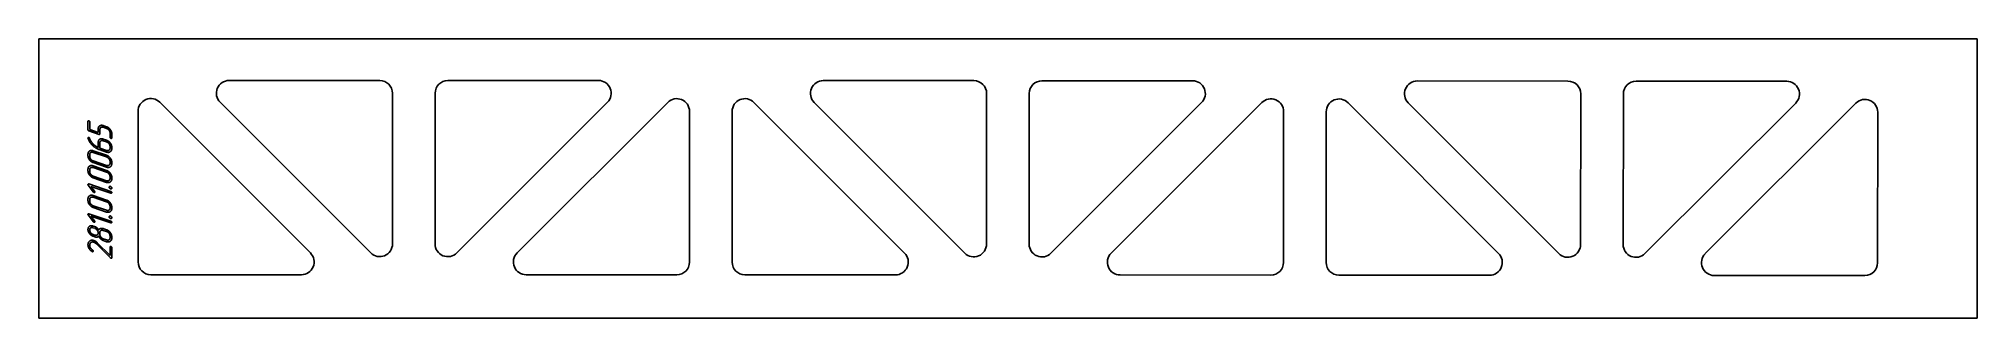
# Model space of a CAD drawing. Header units: millimetres. Extents: x 66 to 2342, y 66 to 394.
import ezdxf

# ---------------------------------------------------------------- set-up
doc = ezdxf.new("R2010")
doc.units = ezdxf.units.MM
doc.linetypes.add('K5LT_BASIC', pattern=[0])
doc.layers.add('Engraving', color=7, linetype='Continuous')

msp = doc.modelspace()

# ---------------------------------------------------------------- linework, layer by layer
at = {"color": 143, "linetype": 'K5LT_BASIC', "lineweight": 25, "true_color": 0x33acca}
for p, q in [((66.2, 66.1), (66.2, 394.2)), ((66.2, 394.2), (2342, 394.2)), ((2342, 66.1), (2342, 394.2)), ((466.5, 345.2), (289.7, 345.2)), ((723.3, 345.2), (546.5, 345.2)), ((1164, 345), (987.2, 345.1)), ((1420.8, 344.8), (1244, 344.9)), ((1861.5, 344.5), (1684.6, 344.7)), ((2118.3, 344.3), (1941.5, 344.4)), ((385.1, 142.8), (208.4, 319.6)), ((279.1, 319.6), (455.9, 142.8)), ((481.5, 153.4), (481.5, 330.2)), ((531.5, 330.2), (531.5, 153.4)), ((557.1, 142.8), (733.9, 319.6)), ((804.6, 319.5), (627.8, 142.8)), ((1082.6, 142.6), (905.8, 319.5)), ((976.5, 319.5), (1153.3, 142.6)), ((1178.9, 153.2), (1179, 330)), ((1229, 329.9), (1228.9, 153.2)), ((1254.5, 142.5), (1431.4, 319.2)), ((1502.1, 319.2), (1325.2, 142.5)), ((1780, 142.2), (1603.3, 319.1)), ((1674, 319.1), (1850.7, 142.1)), ((1876.3, 152.7), (1876.5, 329.5)), ((1926.5, 329.4), (1926.3, 152.7)), ((1951.9, 142), (2128.9, 318.7)), ((182.8, 309), (182.8, 132.2)), ((830.2, 132.1), (830.2, 308.9)), ((880.2, 308.9), (880.2, 132.1)), ((1527.6, 131.7), (1527.7, 308.6)), ((1577.7, 308.5), (1577.6, 131.7)), ((2199.6, 318.6), (2022.6, 142)), ((2225, 131.1), (2225.2, 308)), ((197.8, 117.2), (374.5, 117.2)), ((638.4, 117.2), (815.2, 117.1)), ((895.2, 117.1), (1072, 117)), ((1335.8, 116.9), (1512.6, 116.7)), ((1592.6, 116.7), (1769.4, 116.6)), ((2033.2, 116.3), (2210, 116.2)), ((66.2, 66.1), (2342, 66.1))]:
    msp.add_line(p, q, dxfattribs=at)
for centre, start, end in [((289.7, 330.2), 89.99, 224.995), ((466.5, 330.2), 359.99, 89.99), ((546.5, 330.2), 89.99, 179.99), ((723.3, 330.2), 314.985, 89.99), ((987.2, 330.1), 89.97, 224.975), ((1164, 330), 359.97, 89.97), ((1244, 329.9), 89.97, 179.97), ((1420.8, 329.8), 314.965, 89.97), ((1684.6, 329.7), 89.9501, 224.955), ((1861.5, 329.5), 359.9501, 89.9501), ((1941.5, 329.4), 89.9501, 179.9501), ((2118.3, 329.3), 314.9451, 89.9501), ((197.8, 309), 44.995, 180), ((815.2, 308.9), 359.98, 134.985), ((895.2, 308.9), 44.975, 179.98), ((1512.7, 308.6), 359.96, 134.965), ((1592.7, 308.5), 44.955, 179.96), ((2210.2, 308), 359.9401, 134.9451), ((374.5, 132.2), 270, 44.995), ((466.5, 153.4), 224.995, 359.99), ((546.5, 153.4), 179.99, 314.985), ((638.4, 132.2), 134.985, 269.98), ((1072, 132), 269.98, 44.975), ((1163.9, 153.2), 224.975, 359.97), ((1243.9, 153.1), 179.97, 314.965), ((1335.8, 131.9), 134.965, 269.96), ((1769.4, 131.6), 269.96, 44.955), ((1861.3, 152.7), 224.955, 359.9501), ((1941.3, 152.6), 179.9501, 314.9451), ((2033.2, 131.3), 134.9451, 269.9401), ((197.8, 132.2), 180, 270), ((815.2, 132.1), 269.98, 359.98), ((895.2, 132.1), 179.98, 269.98), ((1512.6, 131.7), 269.96, 359.96), ((1592.6, 131.7), 179.96, 269.96), ((2210, 131.2), 269.9401, 359.9401)]:
    msp.add_arc(centre, 15, start, end, dxfattribs=at)
at = {"layer": 'Engraving', "color": 143, "linetype": 'K5LT_BASIC', "lineweight": 25, "true_color": 0x33acca}
for p, q in [((124, 297.4), (124, 287.4)), ((126, 287.7), (126, 296.7)), ((124, 277.7), (124.1, 277.2)), ((125, 286.1), (137, 282)), ((126.1, 276.9), (125.9, 277.3)), ((136, 284.3), (126, 287.7)), ((126.3, 276.4), (126.1, 276.9)), ((126.7, 275.4), (126.3, 276.4)), ((136, 288.3), (136, 284.3)), ((138, 282.7), (138, 287.7)), ((145.9, 290.9), (141.9, 292.3)), ((141.9, 290.3), (145.9, 288.9)), ((145.9, 275.1), (141.9, 276.5)), ((145.9, 273.1), (141.9, 274.5)), ((149.9, 283.6), (149.9, 278.6)), ((151.9, 277.9), (151.9, 282.9)), ((124, 258.8), (124, 256.8)), ((126, 258.1), (126, 256.1)), ((145.9, 257.4), (130, 262.8)), ((145.9, 255.4), (130, 260.8)), ((130, 250.8), (145.9, 245.4)), ((136, 272.5), (136, 266.6)), ((137, 264.2), (145.9, 261.2)), ((137.9, 271.9), (137.9, 265.9)), ((137.9, 265.9), (145.9, 263.2)), ((149.9, 265.8), (149.9, 267.8)), ((151.9, 265.1), (151.9, 267.1)), ((124, 241), (124, 239)), ((126, 240.4), (126, 238.4)), ((130, 248.8), (145.9, 243.4)), ((145.9, 239.6), (130, 245)), ((145.9, 237.6), (130, 243)), ((130, 233), (145.9, 227.6)), ((130, 231), (145.9, 225.6)), ((149.9, 248), (149.9, 250)), ((149.9, 230.3), (149.9, 232.2)), ((151.9, 247.4), (151.9, 249.3)), ((151.9, 229.6), (151.9, 231.6)), ((124, 206.2), (124, 204.2)), ((124.3, 222.2), (130.3, 214.2)), ((150.9, 214.9), (125, 223.7)), ((126, 205.5), (126, 203.5)), ((127.4, 220.9), (150.9, 212.9)), ((131.7, 215.1), (127.4, 220.9)), ((145.9, 204.8), (130, 210.2)), ((145.9, 202.8), (130, 208.2)), ((124.3, 187.4), (130.3, 179.4)), ((150.9, 180.1), (125, 188.8)), ((131.7, 180.3), (127.4, 186)), ((127.4, 186), (150.9, 178.1)), ((130, 198.2), (145.9, 192.8)), ((130, 196.2), (145.9, 190.8)), ((149.9, 195.4), (149.9, 197.4)), ((151.9, 194.8), (151.9, 196.7)), ((124, 170.4), (124, 169.8)), ((124, 169.8), (124.1, 169.1)), ((124.1, 169.1), (124.4, 167.9)), ((128.7, 174.7), (127.7, 174.7)), ((129.3, 174.6), (128.7, 174.7)), ((130, 174.3), (129.3, 174.6)), ((129.9, 162.4), (132, 161.7)), ((132, 173.7), (130, 174.3)), ((132, 171.7), (130, 172.4)), ((130, 164.4), (132, 163.7)), ((137.9, 166.7), (137.9, 164.7)), ((145.9, 169.9), (141.9, 171.3)), ((145.9, 167.9), (141.9, 169.3)), ((141.9, 159.3), (145.9, 158)), ((149.9, 160.6), (149.9, 162.6)), ((151.9, 159.9), (151.9, 161.9)), ((128.7, 144.5), (129.1, 144.3)), ((132.3, 154.6), (133, 154.1)), ((133, 154.1), (133.8, 153.4)), ((133.8, 153.4), (150.3, 136.9)), ((149.9, 139.7), (134.9, 154.7)), ((141.9, 157.3), (145.9, 156)), ((149.9, 149.8), (149.9, 139.7)), ((151.9, 137.2), (151.9, 149.1))]:
    msp.add_line(p, q, dxfattribs=at)
for points in [[(124.3, 297.9), (124, 297.7), (124, 297.4)], [(125, 298), (124.7, 298.1), (124.3, 297.9)], [(125.7, 297.5), (125.4, 297.9), (125, 298)], [(126, 296.7), (126, 297.2), (125.7, 297.5)], [(124, 287.4), (124, 286.4), (125, 286.1)], [(124.3, 278.2), (124, 278.1), (124, 277.7)], [(124.1, 277.2), (125.7, 272.5), (129.4, 268.9)], [(125, 278.2), (124.6, 278.4), (124.3, 278.2)], [(125.5, 277.9), (125.3, 278.1), (125, 278.2)], [(125.9, 277.3), (125.7, 277.7), (125.5, 277.9)], [(127.8, 273.5), (127.2, 274.4), (126.7, 275.4)], [(130.5, 270.2), (128.8, 272), (127.8, 273.5)], [(137.7, 291.9), (136, 290.8), (136, 288.3)], [(137.7, 276.2), (136, 275), (136, 272.5)], [(137, 282), (138, 281.7), (138, 282.7)], [(141.9, 292.3), (139.5, 293.1), (137.7, 291.9)], [(141.9, 276.5), (139.4, 277.3), (137.7, 276.2)], [(139.1, 274.3), (137.9, 273.5), (137.9, 271.9)], [(138, 287.7), (138, 289.3), (139.1, 290.1)], [(139.1, 290.1), (140.3, 290.8), (141.9, 290.3)], [(141.9, 274.5), (140.3, 275), (139.1, 274.3)], [(150.1, 287.7), (148.3, 290.1), (145.9, 290.9)], [(145.9, 288.9), (147.6, 288.4), (148.7, 286.8)], [(150.1, 271.9), (148.4, 274.3), (145.9, 275.1)], [(148.7, 271), (147.6, 272.6), (145.9, 273.1)], [(148.7, 286.8), (149.9, 285.3), (149.9, 283.6)], [(149.9, 278.6), (149.9, 278.1), (150.3, 277.7)], [(151.9, 282.9), (151.9, 285.4), (150.1, 287.7)], [(150.3, 277.7), (150.7, 277.4), (150.9, 277.3)], [(150.9, 277.3), (151.3, 277.2), (151.6, 277.3)], [(151.6, 277.3), (151.9, 277.5), (151.9, 277.9)], [(125.8, 262.4), (124, 261.3), (124, 258.8)], [(124, 256.8), (124, 254.3), (125.8, 252)], [(130, 262.8), (127.5, 263.6), (125.8, 262.4)], [(125.8, 252), (127.6, 249.6), (130, 248.8)], [(127.2, 260.6), (126, 259.8), (126, 258.1)], [(126, 256.1), (126, 254.5), (127.2, 252.9)], [(130, 260.8), (128.4, 261.3), (127.2, 260.6)], [(127.2, 252.9), (128.3, 251.4), (130, 250.8)], [(129.4, 268.9), (132.9, 265.6), (137, 264.2)], [(133.2, 268.1), (131.7, 269.1), (130.5, 270.2)], [(136, 266.6), (134.7, 267), (133.2, 268.1)], [(145.9, 263.2), (147.5, 262.6), (148.7, 263.4)], [(145.9, 261.2), (148.4, 260.3), (150.1, 261.6)], [(150.1, 254.2), (148.3, 256.5), (145.9, 257.4)], [(148.7, 253.2), (147.6, 254.8), (145.9, 255.4)], [(149.9, 267.8), (149.9, 269.5), (148.7, 271)], [(148.7, 263.4), (149.9, 264.2), (149.9, 265.8)], [(149.9, 250), (149.9, 251.6), (148.7, 253.2)], [(151.9, 267.1), (151.9, 269.6), (150.1, 271.9)], [(150.1, 261.6), (151.9, 262.8), (151.9, 265.1)], [(151.9, 249.3), (151.9, 251.8), (150.1, 254.2)], [(125.8, 244.7), (124, 243.5), (124, 241)], [(124, 239), (124, 236.5), (125.8, 234.2)], [(130, 245), (127.5, 245.8), (125.8, 244.7)], [(125.8, 234.2), (127.6, 231.9), (130, 231)], [(127.2, 242.8), (126, 242), (126, 240.4)], [(126, 238.4), (126, 236.7), (127.2, 235.2)], [(130, 243), (128.4, 243.6), (127.2, 242.8)], [(127.2, 235.2), (128.3, 233.6), (130, 233)], [(145.9, 245.4), (147.5, 244.9), (148.7, 245.7)], [(145.9, 243.4), (148.4, 242.6), (150.1, 243.8)], [(150.1, 236.4), (148.3, 238.8), (145.9, 239.6)], [(148.7, 235.4), (147.6, 237), (145.9, 237.6)], [(145.9, 227.6), (147.5, 227.1), (148.7, 227.9)], [(148.7, 245.7), (149.9, 246.5), (149.9, 248)], [(149.9, 232.2), (149.9, 233.9), (148.7, 235.4)], [(148.7, 227.9), (149.9, 228.7), (149.9, 230.3)], [(150.1, 243.8), (151.9, 245.1), (151.9, 247.4)], [(151.9, 231.6), (151.9, 234.1), (150.1, 236.4)], [(150.1, 226), (151.9, 227.3), (151.9, 229.6)], [(124.3, 223.6), (124, 223.4), (124, 223)], [(124, 223), (124, 222.6), (124.3, 222.2)], [(125.8, 209.8), (124, 208.7), (124, 206.2)], [(125, 223.7), (124.6, 223.8), (124.3, 223.6)], [(130, 210.2), (127.5, 211), (125.8, 209.8)], [(127.2, 208), (126, 207.2), (126, 205.5)], [(130, 208.2), (128.4, 208.7), (127.2, 208)], [(130.3, 214.2), (130.8, 213.8), (131, 213.7)], [(131, 213.7), (131.4, 213.6), (131.7, 213.8)], [(132, 214.4), (132, 214.7), (131.7, 215.1)], [(131.7, 213.8), (132, 213.9), (132, 214.4)], [(145.9, 225.6), (148.4, 224.8), (150.1, 226)], [(149.4, 220.8), (148.9, 220.5), (148.9, 219.9)], [(148.9, 219.9), (148.9, 219.2), (149.5, 218.6)], [(150.4, 220.9), (149.8, 221.1), (149.4, 220.8)], [(149.5, 218.6), (150, 218.1), (150.4, 217.9)], [(151.4, 220.2), (150.9, 220.7), (150.4, 220.9)], [(150.4, 217.9), (151, 217.7), (151.5, 218)], [(151.6, 214.3), (151.4, 214.7), (150.9, 214.9)], [(150.9, 212.9), (151.4, 212.7), (151.6, 212.9)], [(151.9, 218.9), (151.9, 219.6), (151.4, 220.2)], [(151.5, 218), (151.9, 218.2), (151.9, 218.9)], [(151.9, 213.5), (151.9, 214), (151.6, 214.3)], [(151.6, 212.9), (151.9, 213.4), (151.9, 213.5)], [(124, 204.2), (124, 201.7), (125.8, 199.4)], [(124.3, 188.8), (124, 188.6), (124, 188.2)], [(124, 188.2), (124, 187.8), (124.3, 187.4)], [(125, 188.8), (124.6, 189), (124.3, 188.8)], [(125.8, 199.4), (127.6, 197), (130, 196.2)], [(126, 203.5), (126, 201.9), (127.2, 200.3)], [(127.2, 200.3), (128.3, 198.8), (130, 198.2)], [(150.1, 201.6), (148.3, 203.9), (145.9, 204.8)], [(148.7, 200.6), (147.6, 202.2), (145.9, 202.8)], [(145.9, 192.8), (147.5, 192.3), (148.7, 193.1)], [(145.9, 190.8), (148.4, 190), (150.1, 191.2)], [(149.9, 197.4), (149.9, 199), (148.7, 200.6)], [(148.7, 193.1), (149.9, 193.9), (149.9, 195.4)], [(149.4, 186), (148.9, 185.7), (148.9, 185.1)], [(148.9, 185.1), (148.9, 184.4), (149.5, 183.8)], [(150.4, 186.1), (149.8, 186.3), (149.4, 186)], [(149.5, 183.8), (150, 183.2), (150.4, 183.1)], [(151.9, 196.7), (151.9, 199.2), (150.1, 201.6)], [(150.1, 191.2), (151.9, 192.5), (151.9, 194.8)], [(151.4, 185.4), (150.9, 185.9), (150.4, 186.1)], [(150.4, 183.1), (151, 182.9), (151.5, 183.2)], [(151.9, 184.1), (151.9, 184.8), (151.4, 185.4)], [(151.5, 183.2), (151.9, 183.4), (151.9, 184.1)], [(125.7, 174.1), (124, 172.8), (124, 170.4)], [(124.4, 167.9), (124.9, 166.8), (125.7, 165.6)], [(127.7, 174.7), (126.6, 174.7), (125.7, 174.1)], [(125.7, 165.6), (127.6, 163.2), (129.9, 162.4)], [(127.2, 172.2), (126, 171.4), (126, 169.7)], [(126, 169.7), (126, 168.1), (127.2, 166.5)], [(130, 172.4), (128.3, 172.9), (127.2, 172.2)], [(127.2, 166.5), (128.3, 165), (130, 164.4)], [(130.3, 179.4), (130.8, 178.9), (131, 178.9)], [(131, 178.9), (131.4, 178.7), (131.7, 178.9)], [(132, 179.5), (132, 179.9), (131.7, 180.3)], [(131.7, 178.9), (132, 179.1), (132, 179.5)], [(134.6, 172.2), (133.4, 173.2), (132, 173.7)], [(134.8, 169.5), (133.7, 171.1), (132, 171.7)], [(132, 163.7), (133.6, 163.1), (134.8, 163.9)], [(132, 161.7), (133.4, 161.2), (134.6, 161.4)], [(136.6, 169.9), (135.7, 171.3), (134.6, 172.2)], [(134.6, 161.4), (135.8, 161.6), (136.6, 162.4)], [(136, 166.3), (136, 167.9), (134.8, 169.5)], [(134.8, 163.9), (136, 164.7), (136, 166.3)], [(138.8, 171.4), (137.3, 171), (136.6, 169.9)], [(136.6, 162.4), (137.6, 160.5), (139, 159.2)], [(139.1, 169.1), (137.9, 168.3), (137.9, 166.7)], [(137.9, 164.7), (137.9, 163), (139.1, 161.5)], [(141.9, 171.3), (140.2, 171.8), (138.8, 171.4)], [(141.9, 169.3), (140.3, 169.8), (139.1, 169.1)], [(139.1, 161.5), (140.3, 159.9), (141.9, 159.3)], [(150.1, 166.7), (148.4, 169.1), (145.9, 169.9)], [(148.7, 165.8), (147.6, 167.4), (145.9, 167.9)], [(149.9, 162.6), (149.9, 164.3), (148.7, 165.8)], [(148.7, 158.2), (149.9, 159), (149.9, 160.6)], [(151.9, 161.9), (151.9, 164.4), (150.1, 166.7)], [(150.1, 156.4), (151.9, 157.7), (151.9, 159.9)], [(151.6, 179.5), (151.4, 179.9), (150.9, 180.1)], [(150.9, 178.1), (151.4, 177.9), (151.6, 178.1)], [(151.9, 178.7), (151.9, 179.2), (151.6, 179.5)], [(151.6, 178.1), (151.9, 178.5), (151.9, 178.7)], [(125.9, 156.7), (124, 155.2), (124, 152.3)], [(124, 152.3), (124, 150.2), (125.1, 148.3)], [(125.1, 148.3), (126.3, 146.1), (128.7, 144.5)], [(130.8, 157.4), (128, 158.4), (125.9, 156.7)], [(126, 151.7), (126, 152.7), (126.4, 153.6)], [(126.8, 148.9), (126, 150.3), (126, 151.7)], [(126.4, 153.6), (126.8, 154.4), (127.4, 154.9)], [(129.4, 146.1), (127.6, 147.5), (126.8, 148.9)], [(127.4, 154.9), (128.8, 156.1), (130.8, 155.4)], [(129.1, 144.3), (129.5, 144.1), (129.8, 144.3)], [(129.9, 145.6), (129.7, 145.9), (129.4, 146.1)], [(129.8, 144.3), (130.1, 144.6), (130.1, 145)], [(130.1, 145), (130, 145.3), (129.9, 145.6)], [(132.8, 156.5), (131.8, 157.1), (130.8, 157.4)], [(130.8, 155.4), (131.6, 155.1), (132.3, 154.6)], [(134.9, 154.7), (133.7, 155.9), (132.8, 156.5)], [(139, 159.2), (140.4, 157.9), (141.9, 157.3)], [(145.9, 158), (147.5, 157.4), (148.7, 158.2)], [(145.9, 156), (148.4, 155.1), (150.1, 156.4)], [(150.2, 150.3), (149.9, 150.1), (149.9, 149.8)], [(150.9, 150.4), (150.5, 150.5), (150.2, 150.3)], [(150.3, 136.9), (150.5, 136.7), (150.8, 136.6)], [(150.8, 136.6), (151.2, 136.4), (151.6, 136.6)], [(151.6, 149.9), (151.2, 150.3), (150.9, 150.4)], [(151.9, 149.1), (151.9, 149.6), (151.6, 149.9)], [(151.6, 136.6), (151.9, 136.8), (151.9, 137.2)]]:
    msp.add_open_spline(points, degree=2, dxfattribs=at)

doc.saveas('drawing.dxf')
